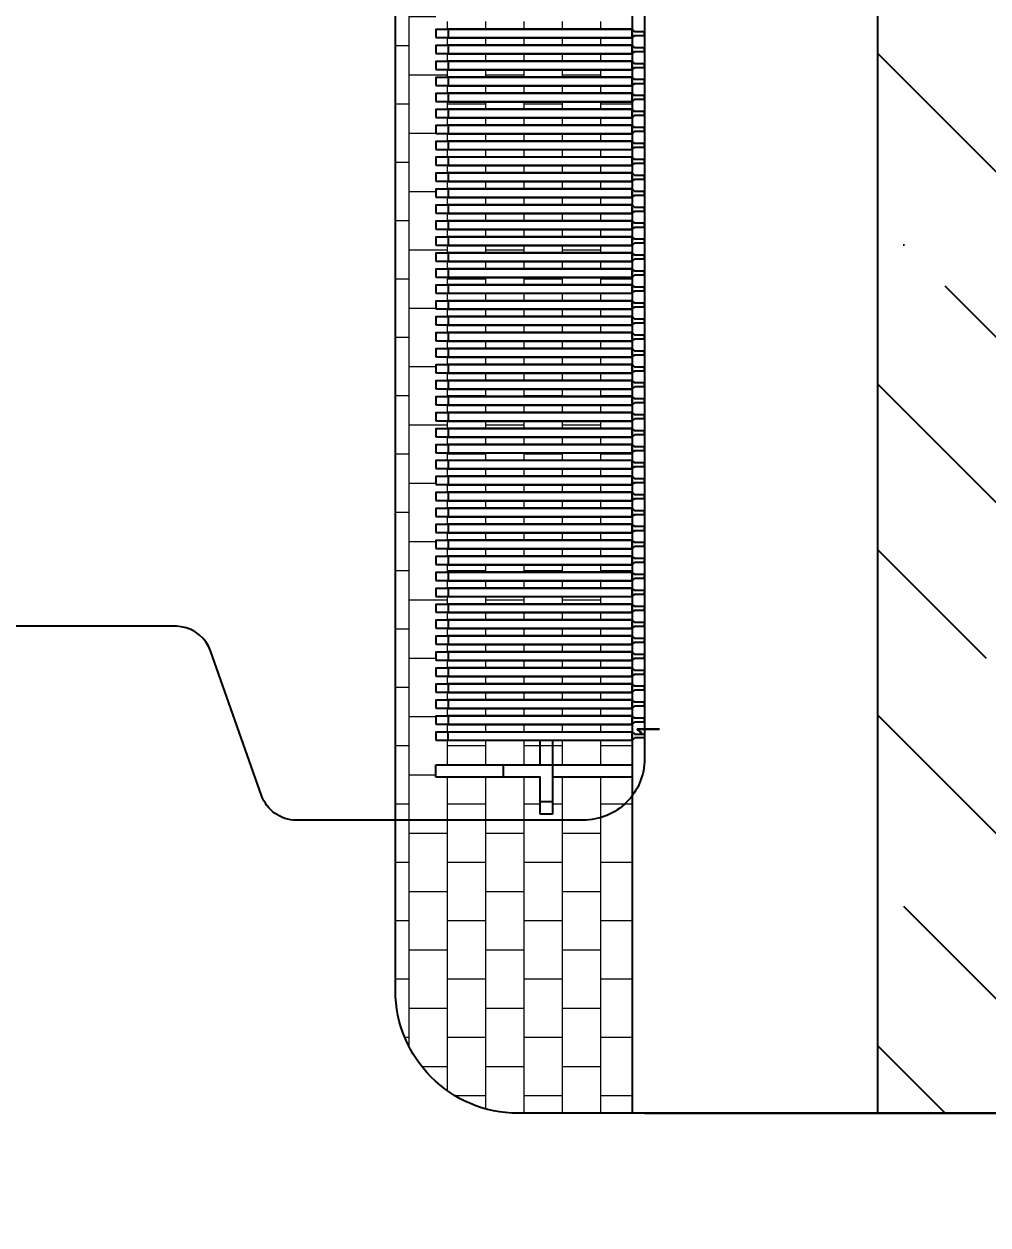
# Model space of a CAD drawing. Extents: x 13661 to 14061, y -1399 to -1089.
# Drawn here: x 13781.99 to 13789.84, y -1240.3 to -1230.52 of the extents above; entities that cross this region are included whole.
import ezdxf

# ---------------------------------------------------------------- set-up
doc = ezdxf.new("R2010")
doc.units = 0
doc.header["$LTSCALE"] = 16.335
doc.header["$MEASUREMENT"] = 0
doc.header["$PDMODE"] = 3
doc.header["$PDSIZE"] = 0.3125
doc.layers.get('0').update_dxf_attribs({"linetype": 'CONTINUOUS'})
doc.layers.get('Defpoints').update_dxf_attribs({"linetype": 'CONTINUOUS'})
doc.layers.add('ENCAP', color=7, linetype='CONTINUOUS')
doc.layers.add('FPC', color=2, linetype='CONTINUOUS', lineweight=25)
doc.layers.add('label @ 1', color=1, linetype='CONTINUOUS', lineweight=13)
doc.styles.get("Standard").update_dxf_attribs({"font": 'txt', "width": 0.8})
doc.styles.add('sz', font='txt.shx')
doc.dimstyles.new('-MAG', dxfattribs={"dimtxt": 2.5, "dimasz": 2, "dimexe": 0.2, "dimexo": 0.1, "dimgap": 0.3, "dimtad": 1, "dimzin": 0, "dimdsep": 46, "dimtxsty": 'Standard', "dimblk": '_FILLED', "dimcen": 0.09, "dimclrd": 5, "dimclre": 5, "dimclrt": 256, "dimadec": 0, "dimazin": 0, "dimtol": 1, "dimtp": 0.05, "dimtm": 0.05, "dimtfac": 1, "dimtofl": 0, "dimtmove": 0, "dimatfit": 3, "dimldrblk": '_FILLED', "dimfxl": 1, "dimtolj": 1, "dimtzin": 1, "dimarcsym": 0})

# ---------------------------------------------------------------- blocks, each defined once
blk = doc.blocks.new('_FILLED')
at = {"color": 0, "linetype": 'ByBlock'}
blk.add_solid([(0, 0), (-1, 0.2), (-1, -0.2)], dxfattribs=at)
blk = doc.blocks.new('*D219')
at = {"color": 5, "lineweight": -2}
for p, q in [((13827.6163, -1237.1908), (13827.6163, -1252.8944)), ((13777.6963, -1248.8688), (13777.6963, -1252.8944)), ((13779.6963, -1252.6944), (13825.6163, -1252.6944))]:
    blk.add_line(p, q, dxfattribs=at)
at = {"layer": 'Defpoints', "color": 0}
for p in [(13827.6163, -1237.0908), (13777.6963, -1248.7688), (13827.6163, -1252.6944)]:
    blk.add_point(p, dxfattribs=at)
at = {"color": 5, "lineweight": -2, "xscale": 2, "yscale": 2, "zscale": 2, "rotation": 180}
blk.add_blockref('_FILLED', (13777.6963, -1252.6944), dxfattribs=at)
at = {"color": 5, "lineweight": -2, "xscale": 2, "yscale": 2, "zscale": 2}
blk.add_blockref('_FILLED', (13827.6163, -1252.6944), dxfattribs=at)
at = {"insert": (13794.1263, -1251.1444), "char_height": 2.5, "attachment_point": 5}
blk.add_mtext('\\A1;49.92±0.30', dxfattribs=at)
blk = doc.blocks.new('pin')
for p, q in [((521.4156, 443.9459), (521.4156, 444.7959)), ((521.4156, 444.7959), (521.5156, 444.7959)), ((521.5156, 444.7959), (521.5156, 443.1959)), ((521.1156, 443.8459), (521.1156, 443.9459)), ((521.1156, 443.9459), (521.4156, 443.9459)), ((521.4156, 443.8459), (521.1156, 443.8459)), ((521.4156, 443.1959), (521.4156, 443.8459)), ((521.5156, 443.1959), (521.4156, 443.1959))]:
    blk.add_line(p, q)
for points in [[(521.7181, 444.7959), (521.7181, 443.1959), (521.7831, 443.1959), (521.7831, 444.7959)], [(521.8481, 444.7959), (521.8481, 443.1959), (521.9131, 443.1959), (521.9131, 444.7959)], [(521.9781, 444.7959), (521.9781, 443.1959), (522.0431, 443.1959), (522.0431, 444.7959)], [(522.1081, 444.7959), (522.1081, 443.1959), (522.1731, 443.1959), (522.1731, 444.7959)], [(522.2381, 444.7959), (522.2381, 443.1959), (522.3031, 443.1959), (522.3031, 444.7959)], [(522.3681, 444.7959), (522.3681, 443.1959), (522.4331, 443.1959), (522.4331, 444.7959)], [(522.4981, 444.7959), (522.4981, 443.1959), (522.5631, 443.1959), (522.5631, 444.7959)], [(522.6281, 444.7959), (522.6281, 443.1959), (522.6931, 443.1959), (522.6931, 444.7959)], [(522.7581, 444.7959), (522.7581, 443.1959), (522.8231, 443.1959), (522.8231, 444.7959)], [(522.8881, 444.7959), (522.8881, 443.1959), (522.9531, 443.1959), (522.9531, 444.7959)], [(523.0181, 444.7959), (523.0181, 443.1959), (523.0831, 443.1959), (523.0831, 444.7959)], [(523.1481, 444.7959), (523.1481, 443.1959), (523.2131, 443.1959), (523.2131, 444.7959)], [(523.2781, 444.7959), (523.2781, 443.1959), (523.3431, 443.1959), (523.3431, 444.7959)], [(523.4081, 444.7959), (523.4081, 443.1959), (523.4731, 443.1959), (523.4731, 444.7959)], [(523.5381, 444.7959), (523.5381, 443.1959), (523.6031, 443.1959), (523.6031, 444.7959)], [(523.6681, 444.7959), (523.6681, 443.1959), (523.7331, 443.1959), (523.7331, 444.7959)], [(523.7981, 444.7959), (523.7981, 443.1959), (523.8631, 443.1959), (523.8631, 444.7959)], [(523.9281, 444.7959), (523.9281, 443.1959), (523.9931, 443.1959), (523.9931, 444.7959)], [(524.0581, 444.7959), (524.0581, 443.1959), (524.1231, 443.1959), (524.1231, 444.7959)], [(524.1881, 444.7959), (524.1881, 443.1959), (524.2531, 443.1959), (524.2531, 444.7959)], [(524.3181, 444.7959), (524.3181, 443.1959), (524.3831, 443.1959), (524.3831, 444.7959)], [(524.4481, 444.7959), (524.4481, 443.1959), (524.5131, 443.1959), (524.5131, 444.7959)], [(524.5781, 444.7959), (524.5781, 443.1959), (524.6431, 443.1959), (524.6431, 444.7959)], [(524.7081, 444.7959), (524.7081, 443.1959), (524.7731, 443.1959), (524.7731, 444.7959)], [(524.8381, 444.7959), (524.8381, 443.1959), (524.9031, 443.1959), (524.9031, 444.7959)], [(524.9681, 444.7959), (524.9681, 443.1959), (525.0331, 443.1959), (525.0331, 444.7959)], [(525.0981, 444.7959), (525.0981, 443.1959), (525.1631, 443.1959), (525.1631, 444.7959)], [(525.2281, 444.7959), (525.2281, 443.1959), (525.2931, 443.1959), (525.2931, 444.7959)], [(525.3581, 444.7959), (525.3581, 443.1959), (525.4231, 443.1959), (525.4231, 444.7959)], [(525.4881, 444.7959), (525.4881, 443.1959), (525.5531, 443.1959), (525.5531, 444.7959)], [(525.6181, 444.7959), (525.6181, 443.1959), (525.6831, 443.1959), (525.6831, 444.7959)], [(525.7481, 444.7959), (525.7481, 443.1959), (525.8131, 443.1959), (525.8131, 444.7959)], [(525.8781, 444.7959), (525.8781, 443.1959), (525.9431, 443.1959), (525.9431, 444.7959)], [(526.0081, 444.7959), (526.0081, 443.1959), (526.0731, 443.1959), (526.0731, 444.7959)], [(526.1381, 444.7959), (526.1381, 443.1959), (526.2031, 443.1959), (526.2031, 444.7959)], [(526.2681, 444.7959), (526.2681, 443.1959), (526.3331, 443.1959), (526.3331, 444.7959)], [(526.3981, 444.7959), (526.3981, 443.1959), (526.4631, 443.1959), (526.4631, 444.7959)], [(526.5281, 444.7959), (526.5281, 443.1959), (526.5931, 443.1959), (526.5931, 444.7959)], [(526.6581, 444.7959), (526.6581, 443.1959), (526.7231, 443.1959), (526.7231, 444.7959)], [(526.7881, 444.7959), (526.7881, 443.1959), (526.8531, 443.1959), (526.8531, 444.7959)], [(526.9181, 444.7959), (526.9181, 443.1959), (526.9831, 443.1959), (526.9831, 444.7959)], [(527.0481, 444.7959), (527.0481, 443.1959), (527.1131, 443.1959), (527.1131, 444.7959)], [(527.1781, 444.7959), (527.1781, 443.1959), (527.2431, 443.1959), (527.2431, 444.7959)], [(527.3081, 444.7959), (527.3081, 443.1959), (527.3731, 443.1959), (527.3731, 444.7959)], [(527.4381, 444.7959), (527.4381, 443.1959), (527.5031, 443.1959), (527.5031, 444.7959)]]:
    blk.add_lwpolyline(points, close=True)
blk = doc.blocks.new('*D220')
at = {"color": 5, "lineweight": -2}
for p, q in [((13787.0406, -1239.3908), (13794.5177, -1239.3908)), ((13794.3177, -1241.3908), (13794.3177, -1246.7688)), ((13777.7963, -1248.7688), (13794.5177, -1248.7688))]:
    blk.add_line(p, q, dxfattribs=at)
at = {"layer": 'Defpoints', "color": 0}
for p in [(13786.9406, -1239.3908), (13777.6963, -1248.7688), (13794.3177, -1248.7688)]:
    blk.add_point(p, dxfattribs=at)
at = {"color": 5, "lineweight": -2, "xscale": 2, "yscale": 2, "zscale": 2}
for p, rotation in [((13794.3177, -1239.3908), 90), ((13794.3177, -1248.7688), 270)]:
    blk.add_blockref('_FILLED', p, dxfattribs=dict(at, rotation=rotation))
at = {"insert": (13792.7677, -1244.0798), "char_height": 2.5, "attachment_point": 5, "rotation": 90}
blk.add_mtext('\\A1;9.38', dxfattribs=at)

msp = doc.modelspace()

# ---------------------------------------------------------------- hatches: boundary and pattern name
h = msp.add_hatch()
h.set_pattern_fill('ANSI35', color=5, scale=0.3, angle=90, style=0)
h.set_pattern_definition([(135, (9599.1882, -5804.8432), (-1.3470384, -1.3470384), []), (135, (9599.1882, -5803.4961), (-1.3470384, -1.3470384), [2.38125, -0.47625, 0, -0.47625])])
edge = h.paths.add_edge_path()
edge.add_ellipse((13782.34046, -1212.65165), major_axis=(0, -2), ratio=1, start_angle=540, end_angle=546.435341, ccw=False)
edge.add_line((13782.34046, -1210.65165), (13782.47286, -1210.65165))
edge.add_line((13782.47286, -1210.65165), (13796.37969, -1210.65165))
edge.add_ellipse((13796.37969, -1211.65165), major_axis=(0, -1), ratio=1, start_angle=450, end_angle=540, ccw=False)
edge.add_line((13797.37969, -1211.65165), (13797.37969, -1218.59085))
edge.add_ellipse((13798.37969, -1218.59085), major_axis=(0, 1), ratio=1, start_angle=90, end_angle=180)
edge.add_line((13798.37969, -1219.59085), (13808.26651, -1219.59085))
edge.add_ellipse((13808.26651, -1220.59085), major_axis=(0, -1), ratio=1, start_angle=503.35079, end_angle=540, ccw=False)
edge.add_line((13808.86342, -1219.78854), (13811.15457, -1221.49315))
edge.add_ellipse((13811.75148, -1220.69085), major_axis=(0, 1), ratio=1, start_angle=143.35079, end_angle=180)
edge.add_line((13811.75148, -1221.69085), (13824.2663, -1221.69085))
edge.add_line((13824.2663, -1221.69085), (13824.2663, -1237.29085))
edge.add_line((13824.2663, -1237.29085), (13811.75148, -1237.29085))
edge.add_ellipse((13811.75148, -1238.29085), major_axis=(0, 1), ratio=1, start_angle=360, end_angle=396.64921)
edge.add_line((13811.15457, -1237.48854), (13808.86342, -1239.19315))
edge.add_ellipse((13808.26651, -1238.39085), major_axis=(0, -1), ratio=1, start_angle=360, end_angle=396.64921, ccw=False)
edge.add_line((13808.26651, -1239.39085), (13788.94065, -1239.39085))
edge.add_line((13788.94065, -1239.39085), (13788.94065, -1218.99845))
edge.add_line((13788.94065, -1218.99845), (13784.25371, -1218.99845))
edge.add_ellipse((13784.01061, -1219.96843), major_axis=(0, 0.99999), ratio=1, start_angle=345.93003, end_angle=360)
edge.add_line((13784.01061, -1218.96845), (13782.1163, -1218.96845))
edge.add_line((13782.1163, -1218.96845), (13782.1163, -1210.66425))
h.paths.add_polyline_path([(13792.86519, -1217.99796), (13792.86542, -1212.57176), (13787.39133, -1212.57176), (13787.39133, -1217.99796)], flags=16)
h.paths.add_polyline_path([(13799.83453, -1223.14306), (13799.83453, -1227.63086), (13793.43213, -1227.63086), (13793.43213, -1223.14306)], flags=16)
h.paths.add_polyline_path([(13801.21763, -1231.19856), (13801.21763, -1234.86906), (13793.48143, -1234.86906), (13793.48143, -1231.19856)], flags=16)
at = {"lineweight": 0}
h = msp.add_hatch(dxfattribs=at)
h.set_pattern_fill('APPIANRN', color=3, scale=0.05, angle=450, style=0)
h.set_pattern_definition([(90, (13974.1846, -3813.51332), (-0.3125, 1e-16), []), (180, (13974.1846, -3813.51332), (-0.3125, -0.2375), [0.3125, -0.3125])])
h.paths.add_polyline_path([(13786.01065, -1239.39085, -0.4142136), (13785.01065, -1238.39085), (13785.01062, -1220.65463), (13786.94062, -1220.65463), (13786.94065, -1222.20465), (13786.29065, -1222.20465), (13786.29065, -1221.90465), (13786.19065, -1221.90465), (13786.19065, -1222.20465), (13785.34065, -1222.20465), (13785.34065, -1222.30465), (13786.94065, -1222.30465), (13786.94065, -1222.50715), (13785.34065, -1222.50715), (13785.34065, -1222.57215), (13786.94065, -1222.57215), (13786.94065, -1222.63715), (13785.34065, -1222.63715), (13785.34065, -1222.70215), (13786.94065, -1222.70215), (13786.94065, -1222.76715), (13785.34065, -1222.76715), (13785.34065, -1222.83215), (13786.94065, -1222.83215), (13786.94065, -1222.89715), (13785.34065, -1222.89715), (13785.34065, -1222.96215), (13786.94065, -1222.96215), (13786.94065, -1223.02715), (13785.34065, -1223.02715), (13785.34065, -1223.09215), (13786.94065, -1223.09215), (13786.94065, -1223.15715), (13785.34065, -1223.15715), (13785.34065, -1223.22215), (13786.94065, -1223.22215), (13786.94065, -1223.28715), (13785.34065, -1223.28715), (13785.34065, -1223.35215), (13786.94065, -1223.35215), (13786.94065, -1223.41715), (13785.34065, -1223.41715), (13785.34065, -1223.48215), (13786.94065, -1223.48215), (13786.94065, -1223.54715), (13785.34065, -1223.54715), (13785.34065, -1223.61215), (13786.94065, -1223.61215), (13786.94065, -1223.67715), (13785.34065, -1223.67715), (13785.34065, -1223.74215), (13786.94065, -1223.74215), (13786.94065, -1223.80715), (13785.34065, -1223.80715), (13785.34065, -1223.87215), (13786.94065, -1223.87215), (13786.94065, -1223.93715), (13785.34065, -1223.93715), (13785.34065, -1224.00215), (13786.94065, -1224.00215), (13786.94065, -1224.06715), (13785.34065, -1224.06715), (13785.34065, -1224.13215), (13786.94065, -1224.13215), (13786.94065, -1224.19715), (13785.34065, -1224.19715), (13785.34065, -1224.26215), (13786.94065, -1224.26215), (13786.94065, -1224.32715), (13785.34065, -1224.32715), (13785.34065, -1224.39215), (13786.94065, -1224.39215), (13786.94065, -1224.45715), (13785.34065, -1224.45715), (13785.34065, -1224.52215), (13786.94065, -1224.52215), (13786.94065, -1224.58715), (13785.34065, -1224.58715), (13785.34065, -1224.65215), (13786.94065, -1224.65215), (13786.94065, -1224.71715), (13785.34065, -1224.71715), (13785.34065, -1224.78215), (13786.94065, -1224.78215), (13786.94065, -1224.84715), (13785.34065, -1224.84715), (13785.34065, -1224.91215), (13786.94065, -1224.91215), (13786.94065, -1224.97715), (13785.34065, -1224.97715), (13785.34065, -1225.04215), (13786.94065, -1225.04215), (13786.94065, -1225.10715), (13785.34065, -1225.10715), (13785.34065, -1225.17215), (13786.94065, -1225.17215), (13786.94065, -1225.23715), (13785.34065, -1225.23715), (13785.34065, -1225.30215), (13786.94065, -1225.30215), (13786.94065, -1225.36715), (13785.34065, -1225.36715), (13785.34065, -1225.43215), (13786.94065, -1225.43215), (13786.94065, -1225.49715), (13785.34065, -1225.49715), (13785.34065, -1225.56215), (13786.94065, -1225.56215), (13786.94065, -1225.62715), (13785.34065, -1225.62715), (13785.34065, -1225.69215), (13786.94065, -1225.69215), (13786.94065, -1225.75715), (13785.34065, -1225.75715), (13785.34065, -1225.82215), (13786.94065, -1225.82215), (13786.94065, -1225.88715), (13785.34065, -1225.88715), (13785.34065, -1225.95215), (13786.94065, -1225.95215), (13786.94065, -1226.01715), (13785.34065, -1226.01715), (13785.34065, -1226.08215), (13786.94065, -1226.08215), (13786.94065, -1226.14715), (13785.34065, -1226.14715), (13785.34065, -1226.21215), (13786.94065, -1226.21215), (13786.94065, -1226.27715), (13785.34065, -1226.27715), (13785.34065, -1226.34215), (13786.94065, -1226.34215), (13786.94065, -1226.40715), (13785.34065, -1226.40715), (13785.34065, -1226.47215), (13786.94065, -1226.47215), (13786.94065, -1226.53715), (13785.34065, -1226.53715), (13785.34065, -1226.60215), (13786.94065, -1226.60215), (13786.94065, -1226.66715), (13785.34065, -1226.66715), (13785.34065, -1226.73215), (13786.94065, -1226.73215), (13786.94065, -1226.79715), (13785.34065, -1226.79715), (13785.34065, -1226.86215), (13786.94065, -1226.86215), (13786.94065, -1226.92715), (13785.34065, -1226.92715), (13785.34065, -1226.99215), (13786.94065, -1226.99215), (13786.94065, -1227.05715), (13785.34065, -1227.05715), (13785.34065, -1227.12215), (13786.94065, -1227.12215), (13786.94065, -1227.18715), (13785.34065, -1227.18715), (13785.34065, -1227.25215), (13786.94065, -1227.25215), (13786.94065, -1227.31715), (13785.34065, -1227.31715), (13785.34065, -1227.38215), (13786.94065, -1227.38215), (13786.94065, -1227.44715), (13785.34065, -1227.44715), (13785.34065, -1227.51215), (13786.94065, -1227.51215), (13786.94065, -1227.57715), (13785.34065, -1227.57715), (13785.34065, -1227.64215), (13786.94065, -1227.64215), (13786.94065, -1227.70715), (13785.34065, -1227.70715), (13785.34065, -1227.77215), (13786.94065, -1227.77215), (13786.94065, -1227.83715), (13785.34065, -1227.83715), (13785.34065, -1227.90215), (13786.94065, -1227.90215), (13786.94065, -1227.96715), (13785.34065, -1227.96715), (13785.34065, -1228.03215), (13786.94065, -1228.03215), (13786.94065, -1228.09715), (13785.34065, -1228.09715), (13785.34065, -1228.16215), (13786.94065, -1228.16215), (13786.94065, -1228.22715), (13785.34065, -1228.22715), (13785.34065, -1228.29215), (13786.94065, -1228.29215), (13786.94065, -1228.35715), (13785.34065, -1228.35715), (13785.34065, -1228.42215), (13786.94065, -1228.42215), (13786.94065, -1228.48715), (13785.34065, -1228.48715), (13785.34065, -1228.55215), (13786.94065, -1228.55215), (13786.94065, -1228.61715), (13785.34065, -1228.61715), (13785.34065, -1228.68215), (13786.94065, -1228.68215), (13786.94065, -1228.74715), (13785.34065, -1228.74715), (13785.34065, -1228.81215), (13786.94065, -1228.81215), (13786.94065, -1228.87715), (13785.34065, -1228.87715), (13785.34065, -1228.94215), (13786.94065, -1228.94215), (13786.94065, -1229.00715), (13785.34065, -1229.00715), (13785.34065, -1229.07215), (13786.94065, -1229.07215), (13786.94065, -1229.13715), (13785.34065, -1229.13715), (13785.34065, -1229.20215), (13786.94065, -1229.20215), (13786.94065, -1229.26715), (13785.34065, -1229.26715), (13785.34065, -1229.33215), (13786.94065, -1229.33215), (13786.94065, -1229.39715), (13785.34065, -1229.39715), (13785.34065, -1229.46215), (13786.94065, -1229.46215), (13786.94065, -1229.52715), (13785.34065, -1229.52715), (13785.34065, -1229.59215), (13786.94065, -1229.59215), (13786.94065, -1229.65715), (13785.34065, -1229.65715), (13785.34065, -1229.72215), (13786.94065, -1229.72215), (13786.94065, -1229.78715), (13785.34065, -1229.78715), (13785.34065, -1229.85215), (13786.94065, -1229.85215), (13786.94065, -1229.91715), (13785.34065, -1229.91715), (13785.34065, -1229.98215), (13786.94065, -1229.98215), (13786.94065, -1230.04715), (13785.34065, -1230.04715), (13785.34065, -1230.11215), (13786.94065, -1230.11215), (13786.94065, -1230.17715), (13785.34065, -1230.17715), (13785.34065, -1230.24215), (13786.94065, -1230.24215), (13786.94065, -1230.30715), (13785.34065, -1230.30715), (13785.34065, -1230.37215), (13786.94065, -1230.37215), (13786.94065, -1230.43715), (13785.34065, -1230.43715), (13785.34065, -1230.50215), (13786.94065, -1230.50215), (13786.94065, -1230.56715), (13785.34065, -1230.56715), (13785.34065, -1230.63215), (13786.94065, -1230.63215), (13786.94065, -1230.69715), (13785.34065, -1230.69715), (13785.34065, -1230.76215), (13786.94065, -1230.76215), (13786.94065, -1230.82715), (13785.34065, -1230.82715), (13785.34065, -1230.89215), (13786.94065, -1230.89215), (13786.94065, -1230.95715), (13785.34065, -1230.95715), (13785.34065, -1231.02215), (13786.94065, -1231.02215), (13786.94065, -1231.08715), (13785.34065, -1231.08715), (13785.34065, -1231.15215), (13786.94065, -1231.15215), (13786.94065, -1231.21715), (13785.34065, -1231.21715), (13785.34065, -1231.28215), (13786.94065, -1231.28215), (13786.94065, -1231.34715), (13785.34065, -1231.34715), (13785.34065, -1231.41215), (13786.94065, -1231.41215), (13786.94065, -1231.47715), (13785.34065, -1231.47715), (13785.34065, -1231.54215), (13786.94065, -1231.54215), (13786.94065, -1231.60715), (13785.34065, -1231.60715), (13785.34065, -1231.67215), (13786.94065, -1231.67215), (13786.94065, -1231.73715), (13785.34065, -1231.73715), (13785.34065, -1231.80215), (13786.94065, -1231.80215), (13786.94065, -1231.86715), (13785.34065, -1231.86715), (13785.34065, -1231.93215), (13786.94065, -1231.93215), (13786.94065, -1231.99715), (13785.34065, -1231.99715), (13785.34065, -1232.06215), (13786.94065, -1232.06215), (13786.94065, -1232.12715), (13785.34065, -1232.12715), (13785.34065, -1232.19215), (13786.94065, -1232.19215), (13786.94065, -1232.25715), (13785.34065, -1232.25715), (13785.34065, -1232.32215), (13786.94065, -1232.32215), (13786.94065, -1232.38715), (13785.34065, -1232.38715), (13785.34065, -1232.45215), (13786.94065, -1232.45215), (13786.94065, -1232.51715), (13785.34065, -1232.51715), (13785.34065, -1232.58215), (13786.94065, -1232.58215), (13786.94065, -1232.64715), (13785.34065, -1232.64715), (13785.34065, -1232.71215), (13786.94065, -1232.71215), (13786.94065, -1232.77715), (13785.34065, -1232.77715), (13785.34065, -1232.84215), (13786.94065, -1232.84215), (13786.94065, -1232.90715), (13785.34065, -1232.90715), (13785.34065, -1232.97215), (13786.94065, -1232.97215), (13786.94065, -1233.03715), (13785.34065, -1233.03715), (13785.34065, -1233.10215), (13786.94065, -1233.10215), (13786.94065, -1233.16715), (13785.34065, -1233.16715), (13785.34065, -1233.23215), (13786.94065, -1233.23215), (13786.94065, -1233.29715), (13785.34065, -1233.29715), (13785.34065, -1233.36215), (13786.94065, -1233.36215), (13786.94065, -1233.42715), (13785.34065, -1233.42715), (13785.34065, -1233.49215), (13786.94065, -1233.49215), (13786.94065, -1233.55715), (13785.34065, -1233.55715), (13785.34065, -1233.62215), (13786.94065, -1233.62215), (13786.94065, -1233.68715), (13785.34065, -1233.68715), (13785.34065, -1233.75215), (13786.94065, -1233.75215), (13786.94065, -1233.81715), (13785.34065, -1233.81715), (13785.34065, -1233.88215), (13786.94065, -1233.88215), (13786.94065, -1233.94715), (13785.34065, -1233.94715), (13785.34065, -1234.01215), (13786.94065, -1234.01215), (13786.94065, -1234.07715), (13785.34065, -1234.07715), (13785.34065, -1234.14215), (13786.94065, -1234.14215), (13786.94065, -1234.20715), (13785.34065, -1234.20715), (13785.34065, -1234.27215), (13786.94065, -1234.27215), (13786.94065, -1234.33715), (13785.34065, -1234.33715), (13785.34065, -1234.40215), (13786.94065, -1234.40215), (13786.94065, -1234.46715), (13785.34065, -1234.46715), (13785.34065, -1234.53215), (13786.94065, -1234.53215), (13786.94065, -1234.59715), (13785.34065, -1234.59715), (13785.34065, -1234.66215), (13786.94065, -1234.66215), (13786.94065, -1234.72715), (13785.34065, -1234.72715), (13785.34065, -1234.79215), (13786.94065, -1234.79215), (13786.94065, -1234.85715), (13785.34065, -1234.85715), (13785.34065, -1234.92215), (13786.94065, -1234.92215), (13786.94065, -1234.98715), (13785.34065, -1234.98715), (13785.34065, -1235.05215), (13786.94065, -1235.05215), (13786.94065, -1235.11715), (13785.34065, -1235.11715), (13785.34065, -1235.18215), (13786.94065, -1235.18215), (13786.94065, -1235.24715), (13785.34065, -1235.24715), (13785.34065, -1235.31215), (13786.94065, -1235.31215), (13786.94065, -1235.37715), (13785.34065, -1235.37715), (13785.34065, -1235.44215), (13786.94065, -1235.44215), (13786.94065, -1235.50715), (13785.34065, -1235.50715), (13785.34065, -1235.57215), (13786.94065, -1235.57215), (13786.94065, -1235.63715), (13785.34065, -1235.63715), (13785.34065, -1235.70215), (13786.94065, -1235.70215), (13786.94065, -1235.76715), (13785.34065, -1235.76715), (13785.34065, -1235.83215), (13786.94065, -1235.83215), (13786.94065, -1235.89715), (13785.34065, -1235.89715), (13785.34065, -1235.96215), (13786.94065, -1235.96215), (13786.94065, -1236.02715), (13785.34065, -1236.02715), (13785.34065, -1236.09215), (13786.94065, -1236.09215), (13786.94065, -1236.15715), (13785.34065, -1236.15715), (13785.34065, -1236.22215), (13786.94065, -1236.22215), (13786.94065, -1236.28715), (13785.34065, -1236.28715), (13785.34065, -1236.35215), (13786.94065, -1236.35215), (13786.94065, -1236.55465), (13785.34065, -1236.55465), (13785.34065, -1236.65465), (13786.19065, -1236.65465), (13786.19065, -1236.95465), (13786.29065, -1236.95465), (13786.29065, -1236.65465), (13786.94065, -1236.65465), (13786.94065, -1239.39085)])

# ---------------------------------------------------------------- linework, layer by layer
msp.add_line((13786.94065, -1220.65463), (13786.94065, -1239.39085))
at = {"color": 5}
msp.add_lwpolyline([(13782.1163, -1210.66425, -0.0280869), (13782.34046, -1210.65165), (13782.47286, -1210.65165), (13796.37969, -1210.65165, -0.4142136), (13797.37969, -1211.65165), (13797.37969, -1218.59085, 0.4142136), (13798.37969, -1219.59085), (13808.26651, -1219.59085, -0.1612895), (13808.86342, -1219.78854), (13811.15457, -1221.49315, 0.1612895), (13811.75148, -1221.69085), (13824.2663, -1221.69085), (13824.2663, -1237.29085), (13811.75148, -1237.29085, 0.1612895), (13811.15457, -1237.48854), (13808.86342, -1239.19315, -0.1612895), (13808.26651, -1239.39085), (13788.94065, -1239.39085), (13788.94065, -1218.99845), (13784.25371, -1218.99845, 0.0614691), (13784.01061, -1218.96845), (13782.1163, -1218.96845)], format="xyb", close=True, dxfattribs=at)
at = {"color": 30}
msp.add_lwpolyline([(13808.2665, -1239.39085), (13786.0106, -1239.39085, -0.414205), (13785.0106, -1238.39085), (13785.0106, -1219.96845, 0.414222), (13784.0106, -1218.96845), (13781.9531, -1218.96845, 0.234151), (13781.1575, -1219.36265), (13779.59174, -1221.4192, -0.2341626), (13778.7961, -1221.81344), (13777.95653, -1221.81344)], format="xyb", dxfattribs=at)
at = {"color": 4}
for points in [[(13785.44061, -1230.56463), (13785.44061, -1230.63463), (13786.94061, -1230.63463), (13786.96061, -1230.61463), (13787.04061, -1230.61463), (13787.04061, -1230.58463), (13786.96061, -1230.58463), (13786.94061, -1230.56463)], [(13785.44061, -1230.69463), (13785.44061, -1230.76463), (13786.94061, -1230.76463), (13786.96061, -1230.74463), (13787.04061, -1230.74463), (13787.04061, -1230.71463), (13786.96061, -1230.71463), (13786.94061, -1230.69463)], [(13785.44061, -1230.82463), (13785.44061, -1230.89463), (13786.94061, -1230.89463), (13786.96061, -1230.87463), (13787.04061, -1230.87463), (13787.04061, -1230.84463), (13786.96061, -1230.84463), (13786.94061, -1230.82463)], [(13785.44061, -1230.95463), (13785.44061, -1231.02463), (13786.94061, -1231.02463), (13786.96061, -1231.00463), (13787.04061, -1231.00463), (13787.04061, -1230.97463), (13786.96061, -1230.97463), (13786.94061, -1230.95463)], [(13785.44061, -1231.08463), (13785.44061, -1231.15463), (13786.94061, -1231.15463), (13786.96061, -1231.13463), (13787.04061, -1231.13463), (13787.04061, -1231.10463), (13786.96061, -1231.10463), (13786.94061, -1231.08463)], [(13785.44061, -1231.21463), (13785.44061, -1231.28463), (13786.94061, -1231.28463), (13786.96061, -1231.26463), (13787.04061, -1231.26463), (13787.04061, -1231.23463), (13786.96061, -1231.23463), (13786.94061, -1231.21463)], [(13785.44061, -1231.34463), (13785.44061, -1231.41463), (13786.94061, -1231.41463), (13786.96061, -1231.39463), (13787.04061, -1231.39463), (13787.04061, -1231.36463), (13786.96061, -1231.36463), (13786.94061, -1231.34463)], [(13785.44061, -1231.47463), (13785.44061, -1231.54463), (13786.94061, -1231.54463), (13786.96061, -1231.52463), (13787.04061, -1231.52463), (13787.04061, -1231.49463), (13786.96061, -1231.49463), (13786.94061, -1231.47463)], [(13785.44061, -1231.60463), (13785.44061, -1231.67463), (13786.94061, -1231.67463), (13786.96061, -1231.65463), (13787.04061, -1231.65463), (13787.04061, -1231.62463), (13786.96061, -1231.62463), (13786.94061, -1231.60463)], [(13785.44061, -1231.73463), (13785.44061, -1231.80463), (13786.94061, -1231.80463), (13786.96061, -1231.78463), (13787.04061, -1231.78463), (13787.04061, -1231.75463), (13786.96061, -1231.75463), (13786.94061, -1231.73463)], [(13785.44061, -1231.86463), (13785.44061, -1231.93463), (13786.94061, -1231.93463), (13786.96061, -1231.91463), (13787.04061, -1231.91463), (13787.04061, -1231.88463), (13786.96061, -1231.88463), (13786.94061, -1231.86463)], [(13785.44061, -1231.99463), (13785.44061, -1232.06463), (13786.94061, -1232.06463), (13786.96061, -1232.04463), (13787.04061, -1232.04463), (13787.04061, -1232.01463), (13786.96061, -1232.01463), (13786.94061, -1231.99463)], [(13785.44061, -1232.12463), (13785.44061, -1232.19463), (13786.94061, -1232.19463), (13786.96061, -1232.17463), (13787.04061, -1232.17463), (13787.04061, -1232.14463), (13786.96061, -1232.14463), (13786.94061, -1232.12463)], [(13785.44061, -1232.25463), (13785.44061, -1232.32463), (13786.94061, -1232.32463), (13786.96061, -1232.30463), (13787.04061, -1232.30463), (13787.04061, -1232.27463), (13786.96061, -1232.27463), (13786.94061, -1232.25463)], [(13785.44061, -1232.38463), (13785.44061, -1232.45463), (13786.94061, -1232.45463), (13786.96061, -1232.43463), (13787.04061, -1232.43463), (13787.04061, -1232.40463), (13786.96061, -1232.40463), (13786.94061, -1232.38463)], [(13785.44061, -1232.51463), (13785.44061, -1232.58463), (13786.94061, -1232.58463), (13786.96061, -1232.56463), (13787.04061, -1232.56463), (13787.04061, -1232.53463), (13786.96061, -1232.53463), (13786.94061, -1232.51463)], [(13785.44061, -1232.64463), (13785.44061, -1232.71463), (13786.94061, -1232.71463), (13786.96061, -1232.69463), (13787.04061, -1232.69463), (13787.04061, -1232.66463), (13786.96061, -1232.66463), (13786.94061, -1232.64463)], [(13785.44061, -1232.77463), (13785.44061, -1232.84463), (13786.94061, -1232.84463), (13786.96061, -1232.82463), (13787.04061, -1232.82463), (13787.04061, -1232.79463), (13786.96061, -1232.79463), (13786.94061, -1232.77463)], [(13785.44061, -1232.90463), (13785.44061, -1232.97463), (13786.94061, -1232.97463), (13786.96061, -1232.95463), (13787.04061, -1232.95463), (13787.04061, -1232.92463), (13786.96061, -1232.92463), (13786.94061, -1232.90463)], [(13785.44061, -1233.03463), (13785.44061, -1233.10463), (13786.94061, -1233.10463), (13786.96061, -1233.08463), (13787.04061, -1233.08463), (13787.04061, -1233.05463), (13786.96061, -1233.05463), (13786.94061, -1233.03463)], [(13785.44061, -1233.16463), (13785.44061, -1233.23463), (13786.94061, -1233.23463), (13786.96061, -1233.21463), (13787.04061, -1233.21463), (13787.04061, -1233.18463), (13786.96061, -1233.18463), (13786.94061, -1233.16463)], [(13785.44061, -1233.29463), (13785.44061, -1233.36463), (13786.94061, -1233.36463), (13786.96061, -1233.34463), (13787.04061, -1233.34463), (13787.04061, -1233.31463), (13786.96061, -1233.31463), (13786.94061, -1233.29463)], [(13785.44061, -1233.42463), (13785.44061, -1233.49463), (13786.94061, -1233.49463), (13786.96061, -1233.47463), (13787.04061, -1233.47463), (13787.04061, -1233.44463), (13786.96061, -1233.44463), (13786.94061, -1233.42463)], [(13785.44061, -1233.55463), (13785.44061, -1233.62463), (13786.94061, -1233.62463), (13786.96061, -1233.60463), (13787.04061, -1233.60463), (13787.04061, -1233.57463), (13786.96061, -1233.57463), (13786.94061, -1233.55463)], [(13785.44061, -1233.68463), (13785.44061, -1233.75463), (13786.94061, -1233.75463), (13786.96061, -1233.73463), (13787.04061, -1233.73463), (13787.04061, -1233.70463), (13786.96061, -1233.70463), (13786.94061, -1233.68463)], [(13785.44061, -1233.81463), (13785.44061, -1233.88463), (13786.94061, -1233.88463), (13786.96061, -1233.86463), (13787.04061, -1233.86463), (13787.04061, -1233.83463), (13786.96061, -1233.83463), (13786.94061, -1233.81463)], [(13785.44061, -1233.94463), (13785.44061, -1234.01463), (13786.94061, -1234.01463), (13786.96061, -1233.99463), (13787.04061, -1233.99463), (13787.04061, -1233.96463), (13786.96061, -1233.96463), (13786.94061, -1233.94463)], [(13785.44061, -1234.07463), (13785.44061, -1234.14463), (13786.94061, -1234.14463), (13786.96061, -1234.12463), (13787.04061, -1234.12463), (13787.04061, -1234.09463), (13786.96061, -1234.09463), (13786.94061, -1234.07463)], [(13785.44061, -1234.20463), (13785.44061, -1234.27463), (13786.94061, -1234.27463), (13786.96061, -1234.25463), (13787.04061, -1234.25463), (13787.04061, -1234.22463), (13786.96061, -1234.22463), (13786.94061, -1234.20463)], [(13785.44061, -1234.33463), (13785.44061, -1234.40463), (13786.94061, -1234.40463), (13786.96061, -1234.38463), (13787.04061, -1234.38463), (13787.04061, -1234.35463), (13786.96061, -1234.35463), (13786.94061, -1234.33463)], [(13785.44061, -1234.46463), (13785.44061, -1234.53463), (13786.94061, -1234.53463), (13786.96061, -1234.51463), (13787.04061, -1234.51463), (13787.04061, -1234.48463), (13786.96061, -1234.48463), (13786.94061, -1234.46463)], [(13785.44061, -1234.59463), (13785.44061, -1234.66463), (13786.94061, -1234.66463), (13786.96061, -1234.64463), (13787.04061, -1234.64463), (13787.04061, -1234.61463), (13786.96061, -1234.61463), (13786.94061, -1234.59463)], [(13785.44061, -1234.72463), (13785.44061, -1234.79463), (13786.94061, -1234.79463), (13786.96061, -1234.77463), (13787.04061, -1234.77463), (13787.04061, -1234.74463), (13786.96061, -1234.74463), (13786.94061, -1234.72463)], [(13785.44061, -1234.85463), (13785.44061, -1234.92463), (13786.94061, -1234.92463), (13786.96061, -1234.90463), (13787.04061, -1234.90463), (13787.04061, -1234.87463), (13786.96061, -1234.87463), (13786.94061, -1234.85463)], [(13785.44061, -1234.98463), (13785.44061, -1235.05463), (13786.94061, -1235.05463), (13786.96061, -1235.03463), (13787.04061, -1235.03463), (13787.04061, -1235.00463), (13786.96061, -1235.00463), (13786.94061, -1234.98463)], [(13785.44061, -1235.11463), (13785.44061, -1235.18463), (13786.94061, -1235.18463), (13786.96061, -1235.16463), (13787.04061, -1235.16463), (13787.04061, -1235.13463), (13786.96061, -1235.13463), (13786.94061, -1235.11463)], [(13785.44061, -1235.24463), (13785.44061, -1235.31463), (13786.94061, -1235.31463), (13786.96061, -1235.29463), (13787.04061, -1235.29463), (13787.04061, -1235.26463), (13786.96061, -1235.26463), (13786.94061, -1235.24463)], [(13785.44061, -1235.37463), (13785.44061, -1235.44463), (13786.94061, -1235.44463), (13786.96061, -1235.42463), (13787.04061, -1235.42463), (13787.04061, -1235.39463), (13786.96061, -1235.39463), (13786.94061, -1235.37463)], [(13785.44061, -1235.50463), (13785.44061, -1235.57463), (13786.94061, -1235.57463), (13786.96061, -1235.55463), (13787.04061, -1235.55463), (13787.04061, -1235.52463), (13786.96061, -1235.52463), (13786.94061, -1235.50463)], [(13785.44061, -1235.63463), (13785.44061, -1235.70463), (13786.94061, -1235.70463), (13786.96061, -1235.68463), (13787.04061, -1235.68463), (13787.04061, -1235.65463), (13786.96061, -1235.65463), (13786.94061, -1235.63463)], [(13785.44061, -1235.76463), (13785.44061, -1235.83463), (13786.94061, -1235.83463), (13786.96061, -1235.81463), (13787.04061, -1235.81463), (13787.04061, -1235.78463), (13786.96061, -1235.78463), (13786.94061, -1235.76463)], [(13785.44061, -1235.89463), (13785.44061, -1235.96463), (13786.94061, -1235.96463), (13786.96061, -1235.94463), (13787.04061, -1235.94463), (13787.04061, -1235.91463), (13786.96061, -1235.91463), (13786.94061, -1235.89463)], [(13785.44061, -1236.02463), (13785.44061, -1236.09463), (13786.94061, -1236.09463), (13786.96061, -1236.07463), (13787.04061, -1236.07463), (13787.04061, -1236.04463), (13786.96061, -1236.04463), (13786.94061, -1236.02463)], [(13785.44061, -1236.15463), (13785.44061, -1236.22463), (13786.94061, -1236.22463), (13786.96061, -1236.20463), (13787.04061, -1236.20463), (13787.04061, -1236.17463), (13786.96061, -1236.17463), (13786.94061, -1236.15463)], [(13786.94061, -1236.35463), (13786.29061, -1236.35463), (13786.29061, -1236.85463), (13786.19061, -1236.85463), (13786.19061, -1236.65463), (13785.89061, -1236.65463), (13785.89061, -1236.55463), (13786.19061, -1236.55463), (13786.19061, -1236.35463), (13785.44061, -1236.35463), (13785.44061, -1236.28463), (13786.94061, -1236.28463), (13786.96061, -1236.30463), (13787.04061, -1236.30463), (13787.04061, -1236.33463), (13786.96061, -1236.33463)]]:
    msp.add_lwpolyline(points, close=True, dxfattribs=at)
at = {"layer": 'ENCAP', "color": 85}
msp.add_lwpolyline([(13787.04061, -1222.35463), (13787.04061, -1236.50463, -0.4142136), (13786.54061, -1237.00463), (13784.2034, -1237.00463, -0.3179445), (13783.92052, -1236.80452), (13783.50435, -1235.62595, 0.2774593), (13783.26593, -1235.42915, 0.0372033), (13783.19183, -1235.42363), (13780.91919, -1235.42363, -0.1881713), (13780.58058, -1235.29152), (13780.44501, -1235.16674), (13779.21678, -1234.03624, 0.1881713), (13778.87816, -1233.90413), (13778.23737, -1233.90413, 0.3342976), (13777.75689, -1234.2658, -0.3342976), (13777.66079, -1234.33813), (13777.39626, -1234.33813, -0.4142136), (13777.29626, -1234.23813), (13777.29626, -1224.62113, -0.4142136)], format="xyb", dxfattribs=at)
msp.add_arc((13783.19183, -1235.92363), 0.5, 81.477565, 90, dxfattribs=at)
msp.add_arc((13783.19183, -1235.92363), 0.5, 81.477565, 90, dxfattribs=at)
at = {"layer": 'FPC', "color": 4, "linetype": 'Continuous', "lineweight": 0}
for p, q in [((13787.04061, -1236.20463), (13787.04061, -1236.17463)), ((13787.04061, -1236.33463), (13787.04061, -1236.30463))]:
    msp.add_line(p, q, dxfattribs=at)

# ---------------------------------------------------------------- block references
at = {"rotation": 90}
msp.add_blockref('pin', (14230.13656, -1758.07026), dxfattribs=at)

# ---------------------------------------------------------------- texts
at = {"layer": 'label @ 1', "linetype": 'Continuous', "lineweight": 0, "char_height": 0.18, "width": 0.0367014, "attachment_point": 1, "rotation": 90, "style": 'sz'}
for insert in [(13786.98119, -1236.34898), (13786.98123, -1236.349), (13786.98123, -1236.349)]:
    msp.add_mtext('1', dxfattribs=dict(at, insert=insert))

# ---------------------------------------------------------------- dimensions: what is measured, and where the dimension line sits
dim = msp.add_linear_dim(base=(13827.6163, -1252.69437), p1=(13777.69626, -1248.76883), p2=(13827.6163, -1237.09082), angle=180, dimstyle='-MAG', override={"dimdec": 2, "dimblk": '_FILLED', "dimtp": 0.3, "dimtm": 0.3})
dim.commit()
dim.dimension.update_dxf_attribs({"geometry": '*D219', "text_midpoint": (13794.12631, -1252.69437), "dimtype": 160})
dim = msp.add_linear_dim(base=(13794.31767, -1248.76883), p1=(13786.94065, -1239.39085), p2=(13777.69626, -1248.76883), angle=90, dimstyle='-MAG', override={"dimgap": 0.3, "dimblk": '_FILLED', "dimtol": 0, "dimlim": 0, "dimtp": 0.3, "dimtm": 0.3})
dim.commit()
dim.dimension.update_dxf_attribs({"geometry": '*D220', "text_midpoint": (13792.76767, -1244.07984)})

doc.saveas('drawing.dxf')
